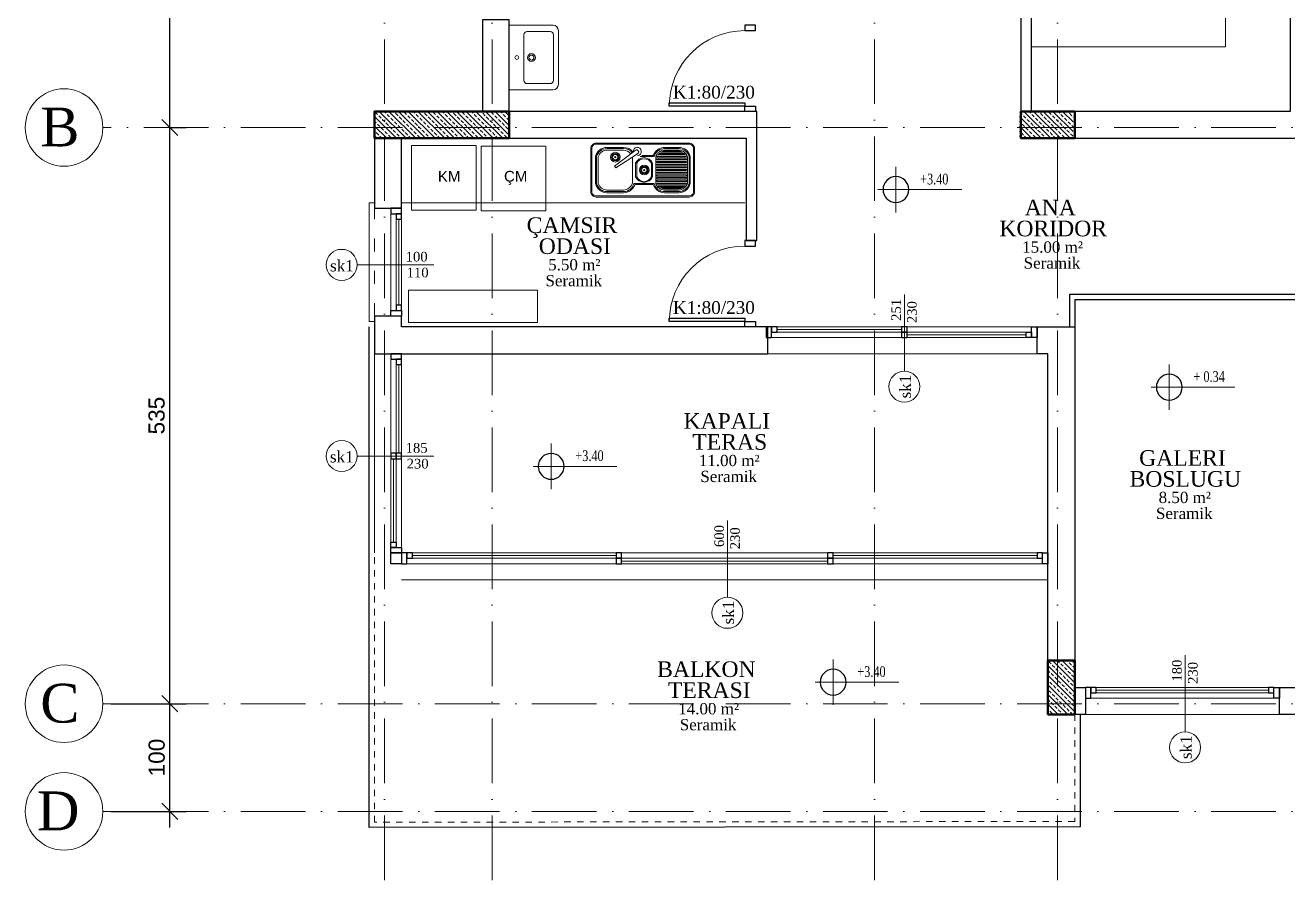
# Model space of a CAD drawing. Header units: centimetres. Extents: x 116407 to 128890, y -80763 to -76541.
# Drawn here: x 120102 to 121274, y -79368 to -78575 of the extents above; entities that cross this region are included whole.
import ezdxf
from ezdxf.enums import TextEntityAlignment as Align

# ---------------------------------------------------------------- set-up
doc = ezdxf.new("R2010")
doc.units = ezdxf.units.CM
for name, pattern in [('ACAD_ISO03W100', [30, 12, -18]), ('ACAD_ISO10W100', [18, 12, -3, 0, -3]), ('KAPI ACILIS', [12, 6, -6])]:
    doc.linetypes.add(name, pattern=pattern)
doc.layers.get('0').update_dxf_attribs({"lineweight": 0})
for name, color, linetype, lineweight in [('00 aks yazi', 40, 'Continuous', 9), ('000 DUVAR UPDATED', 30, 'Continuous', 35), ('00_Axis', 70, 'ACAD_ISO10W100', 9), ('00_DUVAR', 150, 'Continuous', 30), ('00_tefriş', 253, 'Continuous', 9), ('00_TEXT', 255, 'Continuous', 13), ('02 MERDIVEN IZDUSUM', 50, 'Continuous', 20), ('02 MERDIVEN KORKULUK', 30, 'Continuous', 25), ('02 MERDIVEN PLAN', 90, 'Continuous', 25), ('04 DIS OLCU', 40, 'Continuous', 9), ('04 KA TAG', 171, 'Continuous', 18), ('04 PEN TAG', 71, 'Continuous', 18), ('04 pencere cam', 4, 'Continuous', 18), ('04 PENCERE DENIZLIK', 190, 'Continuous', 18), ('04 pencere kasa', 3, 'Continuous', 25), ('04 pencere plan', 2, 'Continuous', 18), ('7-Yazı-Ölçü(0.18)', 7, 'Continuous', 18), ('AKARSU', 30, 'Continuous', 0), ('COLUMN4', 3, 'Continuous', 50), ('OL', 30, 'Continuous', 15), ('tarama', 2, 'Continuous', 18), ('TEFRİŞ                  0.20', 140, 'Continuous', 20), ('YAZI', 7, 'Continuous', 20)]:
    doc.layers.add(name, color=color, linetype=linetype, lineweight=lineweight)
doc.layers.add('PL', color=1, linetype='Continuous')
doc.styles.add('Arial_1', font='arial.ttf', dxfattribs={"height": 15})
doc.styles.add('Fam Text 1-100', font='arial.ttf', dxfattribs={"height": 15})
doc.styles.get("Standard").update_dxf_attribs({"font": 'times.ttf'})
doc.dimstyles.new('Ic Olcu 1-100', dxfattribs={"dimscale": 30.48, "dimtxt": 15, "dimasz": 0.492126, "dimexe": 0.492126, "dimexo": 0.0625, "dimgap": 0.15, "dimtad": 1, "dimdec": 0, "dimzin": 0, "dimdsep": 46, "dimtxsty": 'Arial_1', "dimblk1": 'OBLIQUE', "dimblk2": 'OBLIQUE', "dimsah": 1, "dimcen": 0.09, "dimdle": 0.492126, "dimadec": 0, "dimazin": 0, "dimtfac": 1, "dimtdec": 0, "dimtix": 1, "dimtmove": 0, "dimatfit": 3, "dimfxlon": 1, "dimtvp": 1, "dimtolj": 1, "dimtzin": 0, "dimarcsym": 2})

# ---------------------------------------------------------------- blocks, each defined once
blk = doc.blocks.new('oda ismi-flat-1-flat-2-flat-1')
at = {"layer": 'YAZI'}
for tag, height, p in [('ODAISMI', 25.9, (32.8, 3.2)), ('ODAISMI', 25.9, (32.8, -31.5)), ('METREKARE', 18.7, (32.6, -58.7)), ('MALZEME', 18.7, (34.4, -85.1))]:
    blk.add_attdef(tag, text='', height=height, dxfattribs=at).set_placement(p, align=Align.CENTER)
blk = doc.blocks.new('eviye')
at = {"layer": '00_tefriş'}
for p, q in [((164326, -36793.9), (164326, -36834.5)), ((164386, -36793.9), (164326, -36793.9)), ((164386, -36793.9), (164386, -36834.5)), ((164331.8, -36832), (164331.8, -36810.4)), ((164377.2, -36807.4), (164334.8, -36807.4)), ((164380.2, -36832), (164380.2, -36810.4)), ((164356, -36839.5), (164331, -36839.5)), ((164356, -36835), (164334.8, -36835)), ((164356, -36835), (164377.2, -36835)), ((164356, -36839.5), (164381, -36839.5))]:
    blk.add_line(p, q, dxfattribs=at)
for centre, radius in [((164356, -36800.9), 1.75), ((164356, -36814.5), 3.65), ((164356, -36814.5), 2.3)]:
    blk.add_circle(centre, radius, dxfattribs=at)
for centre, radius, start, end in [((164334.8, -36810.4), 3, 90, 180), ((164377.2, -36810.4), 3, 0, 90), ((164331, -36834.5), 5, 180, 270), ((164334.8, -36832), 3, 180, 270), ((164377.2, -36832), 3, 270, 0), ((164381, -36834.5), 5, 270, 0)]:
    blk.add_arc(centre, radius, start, end, dxfattribs=at)
blk = doc.blocks.new('evye2li')
at = {"layer": 'TEFRİŞ                  0.20'}
for p, q in [((9.5, 26.9), (8.5, 26.9)), ((9.6, 27.7), (8.6, 28)), ((9.6, 26.2), (8.6, 25.8)), ((9.9, 28.4), (9.1, 29)), ((9.9, 25.5), (9.1, 24.9)), ((10.5, 29), (9.9, 29.8)), ((10.5, 24.9), (9.9, 24.1)), ((11.2, 29.3), (10.9, 30.3)), ((11.2, 24.6), (10.9, 23.6)), ((12, 29.4), (12, 30.4)), ((12, 24.4), (12, 23.4)), ((12.7, 29.3), (13, 30.3)), ((12.7, 24.6), (13, 23.6)), ((13.4, 29), (14, 29.8)), ((13.4, 24.9), (14, 24.1)), ((14, 28.4), (14.8, 29)), ((14, 25.5), (14.8, 24.9)), ((14.3, 27.7), (15.3, 28)), ((14.3, 26.2), (15.3, 25.8)), ((14.5, 26.9), (15.5, 26.9)), ((-2.5, 0), (-3.5, 0)), ((-2.4, 0.8), (-3.3, 1.1)), ((-2, 1.5), (-2.8, 2.1)), ((-1.5, 2), (-2.1, 2.8)), ((-0.8, 2.4), (-1.1, 3.3)), ((0, 2.5), (0, 3.5)), ((0.8, 2.4), (1.1, 3.3)), ((1.5, 2), (2.1, 2.8)), ((2, 1.5), (2.8, 2.1)), ((2.4, 0.8), (3.3, 1.1)), ((2.5, 0), (3.5, 0)), ((-2.4, -0.8), (-3.3, -1.1)), ((-2, -1.5), (-2.8, -2.1)), ((-1.5, -2), (-2.1, -2.8)), ((-0.8, -2.4), (-1.1, -3.3)), ((0, -2.5), (0, -3.5)), ((0.8, -2.4), (1.1, -3.3)), ((1.5, -2), (2.1, -2.8)), ((2, -1.5), (2.8, -2.1)), ((2.4, -0.8), (3.3, -1.1))]:
    blk.add_line(p, q, dxfattribs=at)
for points in [[(32, 73.6), (-8, 73.6, 0.414214), (-13, 68.6), (-13, -17.7, 0.414214), (-8, -22.7), (32, -22.7, 0.414214), (37, -17.7), (37, 68.6, 0.414214)], [(32, 73.6), (-8, 73.6, 0.414214), (-13, 68.6), (-13, -17.7, 0.414214), (-8, -22.7), (32, -22.7, 0.414214), (37, -17.7), (37, 68.6, 0.414214)], [(32, 72.6), (-8, 72.6, 0.414214), (-12, 68.6), (-12, -17.7, 0.414214), (-8, -21.7), (32, -21.7, 0.414214), (36, -17.7), (36, 68.6, 0.414214)], [(0, 67.1, 0.346306), (-6.5, 58.8), (-6.5, 45.8, 0.336001), (-0.3, 37.6), (24.3, 37.6, 0.336001), (30.5, 45.8), (30.5, 58.8, 0.346306), (23.9, 67.1)], [(-4.5, 62.6, 0.131326), (-5.5, 58.8), (-5.5, 45.8, 0.131326), (-4.5, 42)], [(-3.5, 40.7, 0.044958), (-2.5, 39.8), (-2.5, 64.8, 0.044958), (-3.5, 63.9)], [(-1, 38.9, 0.02988), (-0.2, 38.6), (0, 38.6), (0, 66, 0.035411), (-1, 65.7)], [(25, 38.9), (25, 65.7, 0.035411), (24, 66), (24, 38.6), (24.1, 38.6, 0.02988)], [(26.5, 64.8), (26.5, 39.8, 0.044958), (27.5, 40.7), (27.5, 63.9, 0.044958)], [(28.5, 42, 0.131326), (29.5, 45.8), (29.5, 58.8, 0.131326), (28.5, 62.6)], [(18.3, 18.9), (5.6, 18.9, -0.657653), (5.6, 34.5), (18.3, 34.5, -0.657653)], [(18.2, 19.9), (5.7, 19.9, -0.625367), (5.7, 33.5), (18.2, 33.5, -0.625367)]]:
    blk.add_lwpolyline(points, format="xyb", close=True, dxfattribs=at)
for points in [[(-4.8, 16.4, 0.232928), (-9, 7.7), (-9, -7.7, 0.345302), (-0.7, -18.3), (24.6, -18.3, 0.345302), (33, -7.7), (33, 7.7, 0.322254), (25.5, 18.1), (25.5, 35.3, 0.322254), (33, 45.8), (33, 58.9, 0.345302), (24.6, 69.6), (-0.7, 69.6, 0.345302), (-9, 58.9), (-9, 45.8, 0.322254), (-1.5, 35.3), (-1.5, 24.7)], [(-4.1, 15.6, 0.232992), (-8, 7.7), (-8, -7.7, 0.341999), (-0.5, -17.3), (24.5, -17.3, 0.341999), (32, -7.7), (32, 7.7, 0.341999), (24.5, 17.3), (24.5, 36.1, 0.341999), (32, 45.8), (32, 58.9, 0.341999), (24.5, 68.6), (-0.5, 68.6, 0.341999), (-8, 58.9), (-8, 45.8, 0.341999), (-0.5, 36.1), (-0.5, 23.1)], [(-3.1, 20.8), (10, 0.5), (8.4, -0.7), (-6.3, 18.4, -1.095033), (-3.1, 20.8)], [(-3.2, 14.4, 0.233117), (-6.5, 7.7), (-6.5, -7.7, 0.336001), (-0.3, -15.8), (24.3, -15.8, 0.336001), (30.5, -7.7), (30.5, 7.7, 0.346306), (23.9, 15.9), (0.6, 15.9)]]:
    blk.add_lwpolyline(points, format="xyb", dxfattribs=at)
for points in [[(1.5, 38.6), (2.5, 38.6), (2.5, 66.1), (1.5, 66.1)], [(4, 38.6), (5, 38.6), (5, 66.1), (4, 66.1)], [(6.5, 38.6), (7.5, 38.6), (7.5, 66.1), (6.5, 66.1)], [(9, 38.6), (10, 38.6), (10, 66.1), (9, 66.1)], [(11.5, 38.6), (12.5, 38.6), (12.5, 66.1), (11.5, 66.1)], [(14, 38.6), (15, 38.6), (15, 66.1), (14, 66.1)], [(16.5, 38.6), (17.5, 38.6), (17.5, 66.1), (16.5, 66.1)], [(19, 38.6), (20, 38.6), (20, 66.1), (19, 66.1)], [(21.5, 38.6), (22.5, 38.6), (22.5, 66.1), (21.5, 66.1)]]:
    blk.add_lwpolyline(points, close=True, dxfattribs=at)
for centre, radius in [((12, 26.9), 4.5), ((12, 26.9), 3.5), ((12, 26.9), 2.5), ((12, 26.9), 0.548), ((0, 0), 4.5), ((0, 0), 3.5), ((0, 0), 2.5), ((0, 0), 0.548)]:
    blk.add_circle(centre, radius, dxfattribs=at)
blk.add_arc((-5.3, 20.4), 3.77, 5.4767, 274.9701, dxfattribs=at)
blk = doc.blocks.new('_Oblique')
at = {"color": 0, "linetype": 'ByBlock', "lineweight": -2}
blk.add_line((-0.5, -0.5), (0.5, 0.5), dxfattribs=at)
blk = doc.blocks.new('*D45')
at = {"layer": '04 DIS OLCU', "color": 0, "lineweight": -2, "transparency": 16777216}
for p, q in [((120236.1, -79320), (120236.1, -79190)), ((120181.2, -79205), (120251.1, -79205)), ((120181.2, -79305), (120251.1, -79305))]:
    blk.add_line(p, q, dxfattribs=at)
at = {"layer": 'Defpoints', "color": 0, "transparency": 16777216}
for p in [(120179.3, -79205), (120236.1, -79205), (120179.3, -79305)]:
    blk.add_point(p, dxfattribs=at)
at = {"layer": '04 DIS OLCU', "color": 0, "lineweight": -2, "transparency": 16777216, "xscale": 14.9999992057106, "yscale": 14.9999992057106, "zscale": 14.9999992057106}
for p, rotation in [((120236.1, -79205), 90), ((120236.1, -79305), 270)]:
    blk.add_blockref('_Oblique', p, dxfattribs=dict(at, rotation=rotation))
at = {"layer": '04 DIS OLCU', "color": 0, "transparency": 16777216, "insert": (120223.9, -79255), "char_height": 15, "attachment_point": 5, "rotation": 90, "style": 'Arial_1'}
blk.add_mtext('\\A1;100', dxfattribs=at)
blk = doc.blocks.new('*D46')
at = {"layer": '04 DIS OLCU', "color": 0, "lineweight": -2, "transparency": 16777216}
for p, q in [((120236.1, -79220), (120236.1, -78655)), ((120236.1, -78670), (120251.1, -78670)), ((120181.2, -79205), (120251.1, -79205))]:
    blk.add_line(p, q, dxfattribs=at)
at = {"layer": 'Defpoints', "color": 0, "transparency": 16777216}
for p in [(120236.1, -78670), (120236.1, -78670), (120179.3, -79205)]:
    blk.add_point(p, dxfattribs=at)
at = {"layer": '04 DIS OLCU', "color": 0, "lineweight": -2, "transparency": 16777216, "xscale": 14.9999992057106, "yscale": 14.9999992057106, "zscale": 14.9999992057106}
for p, rotation in [((120236.1, -78670), 90), ((120236.1, -79205), 270)]:
    blk.add_blockref('_Oblique', p, dxfattribs=dict(at, rotation=rotation))
at = {"layer": '04 DIS OLCU', "color": 0, "transparency": 16777216, "insert": (120223.8, -78937.5), "char_height": 15, "attachment_point": 5, "rotation": 90, "style": 'Arial_1'}
blk.add_mtext('\\A1;535', dxfattribs=at)
blk = doc.blocks.new('*D47')
at = {"layer": '04 DIS OLCU', "color": 0, "lineweight": -2, "transparency": 16777216}
for p, q in [((120236.1, -78685), (120236.1, -77970)), ((120236.1, -77985), (120251.1, -77985)), ((120236.1, -78670), (120251.1, -78670))]:
    blk.add_line(p, q, dxfattribs=at)
at = {"layer": 'Defpoints', "color": 0, "transparency": 16777216}
for p in [(120236.1, -77985), (120236.1, -77985), (120236.1, -78670)]:
    blk.add_point(p, dxfattribs=at)
at = {"layer": '04 DIS OLCU', "color": 0, "lineweight": -2, "transparency": 16777216, "xscale": 14.9999992057106, "yscale": 14.9999992057106, "zscale": 14.9999992057106}
for p, rotation in [((120236.1, -77985), 90), ((120236.1, -78670), 270)]:
    blk.add_blockref('_Oblique', p, dxfattribs=dict(at, rotation=rotation))
at = {"layer": '04 DIS OLCU', "color": 0, "transparency": 16777216, "insert": (120223.9, -78327.5), "char_height": 15, "attachment_point": 5, "rotation": 90, "style": 'Arial_1'}
blk.add_mtext('\\A1;685', dxfattribs=at)

msp = doc.modelspace()

# ---------------------------------------------------------------- hatches: boundary and pattern name
at = {"layer": 'tarama'}
h = msp.add_hatch(dxfattribs=at)
h.set_pattern_fill('ANSI33', color=256, angle=270)
h.set_pattern_definition([(315, (54591.2175, 852.147), (4.49012806, 4.49012806), []), (315, (54591.2175, 847.657), (4.49012806, 4.49012806), [3.175, -1.5875])])
h.paths.add_polyline_path([(120551.2, -78680), (120551.2, -78655), (120426.2, -78655), (120426.2, -78680)])
h = msp.add_hatch(dxfattribs=at)
h.set_pattern_fill('ANSI33', color=256, angle=270)
h.set_pattern_definition([(315, (55189.824, 852.147), (4.49012806, 4.49012806), []), (315, (55189.824, 847.657), (4.49012806, 4.49012806), [3.175, -1.5875])])
h.paths.add_polyline_path([(121074.8, -78680), (121074.8, -78655), (121024.8, -78655), (121024.8, -78680)])
h = msp.add_hatch(dxfattribs=at)
h.set_pattern_fill('ANSI33', color=256, angle=270)
h.set_pattern_definition([(315, (55726.2175, -77.791), (4.49012806, 4.49012806), []), (315, (55726.2175, -82.2814), (4.49012806, 4.49012806), [3.175, -1.5875])])
h.paths.add_polyline_path([(121051.2, -79215), (121076.2, -79215), (121076.2, -79165), (121051.2, -79165)])

# ---------------------------------------------------------------- linework, layer by layer
at = {"layer": '00_Axis', "linetype": 'ACAD_ISO10W100', "ltscale": 5}
for p, q in [((120435.3, -77416.8), (120435.3, -79746.5)), ((120535.3, -77416.8), (120535.3, -79746.5)), ((120890.3, -77416.8), (120890.3, -79746.5)), ((121060.3, -77416.8), (121060.3, -79746.5)), ((122344.1, -78670), (120173.8, -78670)), ((122344.1, -79205), (120173.8, -79205)), ((122344.1, -79305), (120173.8, -79305))]:
    msp.add_line(p, q, dxfattribs=at)
at = {"layer": '00_Axis', "linetype": 'ByBlock', "ltscale": 5}
for centre in [(120137.8, -78670), (120137.8, -79205), (120137.8, -79305)]:
    msp.add_circle(centre, 36, dxfattribs=at)
at = {"layer": '00_DUVAR'}
for points in [[(121301.2, -77850), (121276.2, -77850), (121276.2, -77970), (121241.2, -77970), (121241.2, -77995), (121276.2, -77995), (121276.2, -78335), (121046.2, -78335), (121046.2, -78345), (121276.2, -78345), (121276.2, -78655), (121036.2, -78655), (121036.2, -78565), (121026.2, -78565), (121026.2, -78680), (121341.2, -78680), (121341.2, -78655), (121301.2, -78655)], [(120451.2, -78745), (120451.2, -78680), (120771.2, -78680), (120771.2, -78775), (120781.2, -78775), (120781.2, -78655), (120551.2, -78655), (120551.2, -78570), (120526.2, -78570), (120526.2, -78655), (120426.2, -78655), (120426.2, -78745)], [(121076.2, -78655), (121076.2, -78655)], [(120526.2, -78680), (120526.2, -78680)], [(120551.2, -78680), (120551.2, -78680)], [(121051.2, -78680), (121051.2, -78680)], [(120426.2, -78845), (120426.2, -78880), (120791.2, -78880), (120791.2, -78855), (120451.2, -78855), (120451.2, -78845)], [(121041.2, -78855), (121076.2, -78855), (121076.2, -79190), (121086.2, -79190), (121086.2, -79215), (121051.2, -79215), (121051.2, -78880), (121041.2, -78880)], [(120441.2, -79065), (120451.2, -79065), (120451.2, -79075), (120441.2, -79075)], [(121326.2, -79215), (121266.2, -79215), (121266.2, -79190), (121326.2, -79190)]]:
    msp.add_lwpolyline(points, close=True, dxfattribs=at)
at = {"layer": '00_tefriş'}
msp.add_line((120451.2, -78740), (120769.8, -78740), dxfattribs=at)
for points in [[(121044.8, -78345), (121044.8, -78405), (121216.2, -78405), (121216.2, -78595), (121036.2, -78595)], [(120451.2, -78740), (120769.8, -78740)]]:
    msp.add_lwpolyline(points, dxfattribs=at)
for points in [[(120520.4, -78686.6), (120520.4, -78746.6), (120460.4, -78746.6), (120460.4, -78686.6)], [(120585, -78687.3), (120585, -78747.3), (120525, -78747.3), (120525, -78687.3)], [(120457.5, -78851.1), (120457.5, -78821.1), (120577.5, -78821.1), (120577.5, -78851.1)]]:
    msp.add_lwpolyline(points, close=True, dxfattribs=at)
at = {"layer": '02 MERDIVEN IZDUSUM', "linetype": 'KAPI ACILIS'}
msp.add_lwpolyline([(121076.2, -79215), (121076.2, -79314.4), (120426.2, -79315), (120426.2, -78855)], dxfattribs=at)
at = {"layer": '02 MERDIVEN KORKULUK'}
for points in [[(121301.2, -79190), (121301.2, -78825), (121071.2, -78825), (121071.2, -78855)], [(121296.2, -79190), (121296.2, -78830), (121076.2, -78830), (121076.2, -78855)]]:
    msp.add_lwpolyline(points, dxfattribs=at)
at = {"layer": '02 MERDIVEN PLAN'}
msp.add_lwpolyline([(121081.2, -79215), (121081.2, -79319.4), (120421.2, -79320), (120421.2, -78855)], dxfattribs=at)
at = {"layer": '04 PEN TAG'}
for p, q in [((120410, -78797.5), (120481.2, -78797.5)), ((120918, -78896.2), (120918, -78825)), ((120410, -78975), (120481.2, -78975)), ((120753.7, -79106.2), (120753.7, -79034.9)), ((121178.7, -79231.2), (121178.7, -79159.9))]:
    msp.add_line(p, q, dxfattribs=at)
for centre in [(120395.6, -78797.5), (120918, -78910.6), (120395.6, -78975), (120753.7, -79120.6), (121178.7, -79245.6)]:
    msp.add_circle(centre, 14.4, dxfattribs=at)
at = {"layer": '04 pencere cam'}
for p, q in [((120448.7, -78755), (120448.7, -78795)), ((120448.7, -78755), (120448.7, -78835)), ((120799.8, -78857.5), (120915.5, -78857.5)), ((120920.5, -78862.5), (121031.2, -78862.5)), ((120448.7, -78890), (120448.7, -78972.5)), ((120443.7, -78977.5), (120443.7, -79055)), ((121096.2, -79192.5), (121256.2, -79192.5))]:
    msp.add_line(p, q, dxfattribs=at)
for points in [[(120461.2, -79067.5), (120650.3, -79067.5)], [(120655.3, -79072.5), (120846.8, -79072.5)], [(120851.8, -79067.5), (121041.2, -79067.5)]]:
    msp.add_lwpolyline(points, dxfattribs=at)
at = {"layer": '04 PENCERE DENIZLIK', "linetype": 'ACAD_ISO03W100'}
msp.add_line((120426.2, -78845), (120426.2, -78745), dxfattribs=at)
at = {"layer": '04 PENCERE DENIZLIK'}
for p, q in [((120426.2, -79065), (120426.2, -78880)), ((121041.2, -78880), (120789.8, -78880)), ((121051.2, -79089.9), (120451.2, -79089.9)), ((121266.2, -79214.9), (121086.2, -79214.9))]:
    msp.add_line(p, q, dxfattribs=at)
msp.add_lwpolyline([(120426.2, -78740), (120421.2, -78740), (120421.2, -78845), (120421.2, -78850), (120426.2, -78850)], dxfattribs=at)
at = {"layer": '04 pencere kasa'}
for points in [[(120769.8, -78580), (120779.8, -78580), (120779.8, -78575), (120769.8, -78575)], [(120699.8, -78647), (120769.8, -78647), (120769.8, -78650), (120699.8, -78650)], [(120769.8, -78650), (120779.8, -78650), (120779.8, -78655), (120769.8, -78655)], [(120441.2, -78750), (120451.2, -78750), (120451.2, -78745), (120441.2, -78745)], [(120446.2, -78755), (120451.2, -78755), (120451.2, -78750), (120446.2, -78750)], [(120446.2, -78755), (120451.2, -78755), (120451.2, -78750), (120446.2, -78750)], [(120769.8, -78780), (120779.8, -78780), (120779.8, -78775), (120769.8, -78775)], [(120441.2, -78840), (120451.2, -78840), (120451.2, -78845), (120441.2, -78845)], [(120446.2, -78840), (120451.2, -78840), (120451.2, -78835), (120446.2, -78835)], [(120699.8, -78847), (120769.8, -78847), (120769.8, -78850), (120699.8, -78850)], [(120769.8, -78850), (120779.8, -78850), (120779.8, -78855), (120769.8, -78855)], [(120794.8, -78865), (120794.8, -78855), (120789.8, -78855), (120789.8, -78865)], [(120799.8, -78860), (120799.8, -78855), (120794.8, -78855), (120794.8, -78860)], [(120799.8, -78860), (120799.8, -78855), (120794.8, -78855), (120794.8, -78860)], [(120920.5, -78860), (120920.5, -78855), (120915.5, -78855), (120915.5, -78860)], [(120920.5, -78865), (120920.5, -78860), (120915.5, -78860), (120915.5, -78865)], [(121031.2, -78865), (121031.2, -78860), (121036.2, -78860), (121036.2, -78865)], [(121036.2, -78865), (121036.2, -78855), (121041.2, -78855), (121041.2, -78865)], [(120441.2, -78885), (120451.2, -78885), (120451.2, -78880), (120441.2, -78880)], [(120446.2, -78890), (120451.2, -78890), (120451.2, -78885), (120446.2, -78885)], [(120446.2, -78890), (120451.2, -78890), (120451.2, -78885), (120446.2, -78885)], [(120441.2, -78977.5), (120446.2, -78977.5), (120446.2, -78972.5), (120441.2, -78972.5)], [(120446.2, -78977.5), (120451.2, -78977.5), (120451.2, -78972.5), (120446.2, -78972.5)], [(120441.2, -79055), (120446.2, -79055), (120446.2, -79060), (120441.2, -79060)], [(120441.2, -79060), (120451.2, -79060), (120451.2, -79065), (120441.2, -79065)], [(120456.2, -79075), (120456.2, -79065), (120451.2, -79065), (120451.2, -79075)], [(120461.2, -79070), (120461.2, -79065), (120456.2, -79065), (120456.2, -79070)], [(120655.3, -79070), (120655.3, -79065), (120650.3, -79065), (120650.3, -79070)], [(120655.3, -79075), (120655.3, -79070), (120650.3, -79070), (120650.3, -79075)], [(120851.8, -79070), (120851.8, -79065), (120846.8, -79065), (120846.8, -79070)], [(120851.8, -79075), (120851.8, -79070), (120846.8, -79070), (120846.8, -79075)], [(121046.2, -79070), (121046.2, -79065), (121041.2, -79065), (121041.2, -79070)], [(121046.2, -79075), (121046.2, -79065), (121051.2, -79065), (121051.2, -79075)], [(121091.2, -79200), (121091.2, -79190), (121086.2, -79190), (121086.2, -79200)], [(121096.2, -79195), (121096.2, -79190), (121091.2, -79190), (121091.2, -79195)], [(121261.2, -79195), (121261.2, -79190), (121256.2, -79190), (121256.2, -79195)], [(121261.2, -79200), (121261.2, -79190), (121266.2, -79190), (121266.2, -79200)]]:
    msp.add_lwpolyline(points, close=True, dxfattribs=at)
at = {"layer": '04 pencere plan'}
for p, q in [((120441.2, -78745), (120441.2, -78845)), ((120451.2, -78745), (120451.2, -78845)), ((120446.2, -78755), (120446.2, -78835)), ((120789.8, -78855), (121041.2, -78855)), ((120799.8, -78860), (121031.2, -78860)), ((120789.8, -78865), (121041.2, -78865)), ((120441.2, -78880), (120441.2, -79065)), ((120451.2, -78880), (120451.2, -79065)), ((120446.2, -78890), (120446.2, -79055)), ((120451.2, -79065), (121051.2, -79065)), ((120451.2, -79075), (121051.2, -79075)), ((120461.2, -79070), (121041.2, -79070)), ((121086.2, -79190), (121266.2, -79190)), ((121086.2, -79200), (121266.2, -79200)), ((121096.2, -79195), (121256.2, -79195))]:
    msp.add_line(p, q, dxfattribs=at)
for centre in [(120769.8, -78650), (120769.8, -78850)]:
    msp.add_arc(centre, 70, 90, 180, dxfattribs=at)
at = {"layer": 'COLUMN4', "color": 6}
for points in [[(120551.2, -78680), (120551.2, -78655), (120426.2, -78655), (120426.2, -78680)], [(121076.2, -78680), (121076.2, -78655), (121026.2, -78655), (121026.2, -78680)], [(121051.2, -79215), (121076.2, -79215), (121076.2, -79165), (121051.2, -79165)]]:
    msp.add_lwpolyline(points, close=True, dxfattribs=at)
at = {"layer": 'OL', "linetype": 'Continuous'}
for p, q in [((120893.4, -78727.6), (120971.3, -78727.6)), ((121147.2, -78911.1), (121225, -78911.1)), ((120573.3, -78984.6), (120651.2, -78984.6)), ((120835.1, -79185), (120913, -79185))]:
    msp.add_line(p, q, dxfattribs=at)
for points in [[(120910.2, -78706.5), (120910.2, -78748.8)], [(121164, -78889.9), (121164, -78932.2)], [(120590.1, -78963.4), (120590.1, -79005.7)], [(120851.9, -79163.9), (120851.9, -79206.1)]]:
    msp.add_lwpolyline(points, dxfattribs=at)
for centre in [(120910.2, -78727.6), (121164, -78911.1), (120590.1, -78984.6), (120851.9, -79185)]:
    msp.add_circle(centre, 12, dxfattribs=at)
at = {"layer": 'PL'}
for centre, start, end in [((120910.2, -78727.6), 0, 180), ((120910.2, -78727.6), 180, 0), ((121164, -78911.1), 0, 180), ((121164, -78911.1), 180, 0), ((120590.1, -78984.6), 0, 180), ((120590.1, -78984.6), 180, 0), ((120851.9, -79185), 0, 180), ((120851.9, -79185), 180, 0)]:
    msp.add_arc(centre, 12, start, end, dxfattribs=at)

# ---------------------------------------------------------------- block references
at = {"layer": '000 DUVAR UPDATED'}
ref = msp.add_blockref('oda ismi-flat-1-flat-2-flat-1', (121037.2, -78753.3), dxfattribs=dict(at, xscale=0.5599999999999999, yscale=0.5599999999999999, zscale=0.5599999999999999))
ref.add_attrib('METREKARE', '15.00 m²', dxfattribs={"layer": 'YAZI', "height": 10.45}).set_placement((121055.6, -78786.2), align=Align.CENTER)
ref.add_attrib('MALZEME', 'Seramik', dxfattribs={"layer": 'YAZI', "height": 10.45}).set_placement((121055.1, -78801), align=Align.CENTER)
ref.add_attrib('ODAISMI', 'KORIDOR', dxfattribs={"layer": 'YAZI', "height": 14.52}).set_placement((121056.2, -78771), align=Align.CENTER)
ref.add_attrib('ODAISMI', 'ANA', dxfattribs={"layer": 'YAZI', "height": 14.52}).set_placement((121053.5, -78751.5), align=Align.CENTER)
ref = msp.add_blockref('oda ismi-flat-1-flat-2-flat-1', (120593.1, -78769.7), dxfattribs=dict(at, xscale=0.5599999999999999, yscale=0.5599999999999999, zscale=0.5599999999999999))
ref.add_attrib('METREKARE', '5.50 m²', dxfattribs={"layer": 'YAZI', "height": 10.45}).set_placement((120611.6, -78802.6), align=Align.CENTER)
ref.add_attrib('MALZEME', 'Seramik', dxfattribs={"layer": 'YAZI', "height": 10.45}).set_placement((120611.1, -78817.4), align=Align.CENTER)
ref.add_attrib('ODAISMI', 'ODASI', dxfattribs={"layer": 'YAZI', "height": 14.52}).set_placement((120612.1, -78787.4), align=Align.CENTER)
ref.add_attrib('ODAISMI', 'ÇAMSIR', dxfattribs={"layer": 'YAZI', "height": 14.52}).set_placement((120609.4, -78767.9), align=Align.CENTER)
ref = msp.add_blockref('oda ismi-flat-1-flat-2-flat-1', (120736.9, -78951.5), dxfattribs=dict(at, xscale=0.5599999999999999, yscale=0.5599999999999999, zscale=0.5599999999999999))
ref.add_attrib('METREKARE', '11.00 m²', dxfattribs={"layer": 'YAZI', "height": 10.45}).set_placement((120755.4, -78984.4), align=Align.CENTER)
ref.add_attrib('MALZEME', 'Seramik', dxfattribs={"layer": 'YAZI', "height": 10.45}).set_placement((120754.9, -78999.2), align=Align.CENTER)
ref.add_attrib('ODAISMI', 'TERAS', dxfattribs={"layer": 'YAZI', "height": 14.52}).set_placement((120755.9, -78969.2), align=Align.CENTER)
ref.add_attrib('ODAISMI', 'KAPALI', dxfattribs={"layer": 'YAZI', "height": 14.52}).set_placement((120753.2, -78949.7), align=Align.CENTER)
ref = msp.add_blockref('oda ismi-flat-1-flat-2-flat-1', (121159.9, -78985.9), dxfattribs=dict(at, xscale=0.5599999999999999, yscale=0.5599999999999999, zscale=0.5599999999999999))
ref.add_attrib('METREKARE', '8.50 m²', dxfattribs={"layer": 'YAZI', "height": 10.45}).set_placement((121178.4, -79018.7), align=Align.CENTER)
ref.add_attrib('MALZEME', 'Seramik', dxfattribs={"layer": 'YAZI', "height": 10.45}).set_placement((121177.9, -79033.5), align=Align.CENTER)
ref.add_attrib('ODAISMI', 'BOSLUGU', dxfattribs={"layer": 'YAZI', "height": 14.52}).set_placement((121178.9, -79003.5), align=Align.CENTER)
ref.add_attrib('ODAISMI', 'GALERI', dxfattribs={"layer": 'YAZI', "height": 14.52}).set_placement((121176.2, -78984.1), align=Align.CENTER)
ref = msp.add_blockref('oda ismi-flat-1-flat-2-flat-1', (120717.9, -79182), dxfattribs=dict(at, xscale=0.5599999999999999, yscale=0.5599999999999999, zscale=0.5599999999999999))
ref.add_attrib('METREKARE', '14.00 m²', dxfattribs={"layer": 'YAZI', "height": 10.45}).set_placement((120736.3, -79214.9), align=Align.CENTER)
ref.add_attrib('MALZEME', 'Seramik', dxfattribs={"layer": 'YAZI', "height": 10.45}).set_placement((120735.8, -79229.7), align=Align.CENTER)
ref.add_attrib('ODAISMI', 'TERASI', dxfattribs={"layer": 'YAZI', "height": 14.52}).set_placement((120736.9, -79199.7), align=Align.CENTER)
ref.add_attrib('ODAISMI', 'BALKON', dxfattribs={"layer": 'YAZI', "height": 14.52}).set_placement((120734.2, -79180.2), align=Align.CENTER)
at = {"layer": '00_tefriş', "xscale": -1, "rotation": 90}
msp.add_blockref('eviye', (83757.3, 85751), dxfattribs=at)
at = {"layer": 'AKARSU', "rotation": 270}
msp.add_blockref('evye2li', (120649.6, -78697.5), dxfattribs=at)

# ---------------------------------------------------------------- texts
at = {"layer": '00 aks yazi', "char_height": 36, "width": 76.753, "attachment_point": 3}
for s, insert in [('B', (120152.1, -78651.5)), ('C', (120152.1, -79186.5)), ('D', (120152.1, -79286.5))]:
    msp.add_mtext(s, dxfattribs=dict(at, insert=insert))
at = {"layer": '00_TEXT', "char_height": 10, "width": 99.137, "attachment_point": 7, "style": 'Fam Text 1-100'}
for s, insert in [('KM', (120484.9, -78720.4)), ('ÇM', (120546.3, -78723.3))]:
    msp.add_mtext(s, dxfattribs=dict(at, insert=insert))
at = {"layer": '04 KA TAG', "width": 0.990646}
msp.add_text('K1:80/230', height=11.89, rotation=360, dxfattribs=at).set_placement((120779.2, -78643.1), align=Align.RIGHT)
msp.add_text('K1:80/230', height=11.89, dxfattribs=at).set_placement((120779.2, -78843.1), align=Align.RIGHT)
at = {"layer": '04 PEN TAG', "color": 5}
for p in [(120395.8, -78798.1), (120395.7, -78975.5)]:
    msp.add_text('sk1', height=10.5, dxfattribs=at).set_placement(p, align=Align.MIDDLE)
at = {"layer": '04 PEN TAG', "color": 3}
for s, p in [('100', (120455, -78794.4)), ('185', (120455, -78971.9))]:
    msp.add_text(s, height=9, dxfattribs=at).set_placement(p)
at = {"layer": '04 PEN TAG', "color": 1}
for s, p in [('110', (120466.1, -78809.1)), ('230', (120466.1, -78986.6))]:
    msp.add_text(s, height=9, dxfattribs=at).set_placement(p, align=Align.CENTER)
at = {"layer": '04 PEN TAG', "color": 3}
for s, p in [('251', (120914.9, -78849.5)), ('600', (120750.6, -79059.5)), ('180', (121175.6, -79184.5))]:
    msp.add_text(s, height=9, rotation=90, dxfattribs=at).set_placement(p)
at = {"layer": '04 PEN TAG', "color": 1}
for p in [(120929.6, -78841.4), (120765.3, -79051.4), (121190.3, -79176.4)]:
    msp.add_text('230', height=9, rotation=90, dxfattribs=at).set_placement(p, align=Align.CENTER)
at = {"layer": '04 PEN TAG', "color": 5}
for p in [(120918.6, -78910.5), (120754.3, -79120.4), (121179.3, -79245.4)]:
    msp.add_text('sk1', height=10.5, rotation=90, dxfattribs=at).set_placement(p, align=Align.MIDDLE)
at = {"layer": '7-Yazı-Ölçü(0.18)', "width": 0.75}
for s, p in [('+3.40', (120932.7, -78722.8)), ('+ 0.34', (121186.5, -78906.2)), ('+3.40', (120612.6, -78979.7)), ('+3.40', (120874.4, -79180.2))]:
    msp.add_text(s, height=10, dxfattribs=at).set_placement(p)

# ---------------------------------------------------------------- dimensions: what is measured, and where the dimension line sits
at = {"layer": '04 DIS OLCU'}
for base, p1, p2, picture, middle in [((120236.1, -77985), (120236.1, -78670), (120236.1, -77985), '*D47', (120223.9, -78327.5)), ((120236.1, -78670), (120179.3, -79205), (120236.1, -78670), '*D46', (120223.8, -78937.5)), ((120236.1, -79205), (120179.3, -79305), (120179.3, -79205), '*D45', (120223.9, -79255))]:
    dim = msp.add_linear_dim(base=base, p1=p1, p2=p2, angle=90, dimstyle='Ic Olcu 1-100', override={"dimpost": '<>', "dimtmove": 1}, dxfattribs=at)
    dim.commit()
    dim.dimension.update_dxf_attribs({"geometry": picture, "text_midpoint": middle})

doc.saveas('drawing.dxf')
